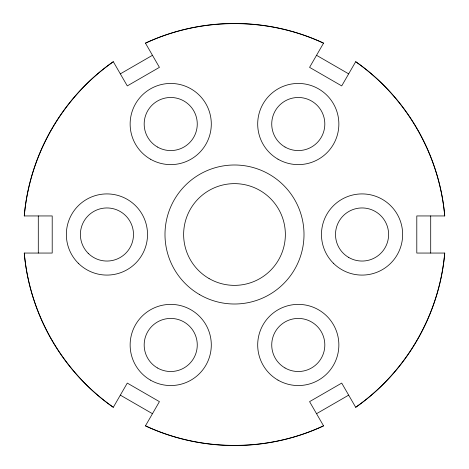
<?xml version="1.0" encoding="UTF-8"?>
<svg xmlns="http://www.w3.org/2000/svg" width="469" height="469" viewBox="0 0 469 469"><rect width="100%" height="100%" fill="white"/><g stroke="black" fill="none" stroke-linecap="round" stroke-linejoin="round"><path stroke-width="0.7" d="M24.265 215.945C29.529 154.735 62.934 96.872 113.316 61.709L127.287 85.909L159.425 67.354L145.454 43.154C201.095 17.107 267.905 17.107 323.546 43.154L309.575 67.354L341.713 85.909L355.684 61.709C406.066 96.872 439.471 154.735 444.735 215.945L416.794 215.945L416.794 253.055L444.735 253.055C439.471 314.265 406.066 372.128 355.684 407.291L341.713 383.091L309.575 401.646L323.546 425.846C267.905 451.893 201.095 451.893 145.454 425.846L159.425 401.646L127.287 383.091L113.316 407.291C62.934 372.128 29.529 314.265 24.265 253.055L52.206 253.055L52.206 215.945L24.265 215.945A211.05 211.05 0 0 1 113.316 61.709M120.328 73.856L152.466 55.301M316.534 413.699L348.672 395.144M316.534 55.301L348.672 73.856M120.328 395.144L152.466 413.699M430.706 215.945L430.706 253.055M38.294 215.945L38.294 253.055M444.735 253.055A211.05 211.05 0 0 1 355.684 407.291M323.546 425.846A211.05 211.05 0 0 1 145.454 425.846M113.316 407.291A211.05 211.05 0 0 1 24.265 253.055M145.454 43.154A211.05 211.05 0 0 1 323.546 43.154M355.684 61.709A211.05 211.05 0 0 1 444.735 215.945M88.172 253.272A26.545 26.545 0 0 0 132.586 241.371A26.545 26.545 0 0 0 100.073 208.857A26.545 26.545 0 0 0 88.172 253.272M157.449 367.96A26.545 26.545 0 0 0 197.267 344.967A26.545 26.545 0 0 0 157.449 321.98A26.545 26.545 0 0 0 157.449 367.96M285.005 367.96A26.545 26.545 0 0 0 324.824 344.967A26.545 26.545 0 0 0 285.005 321.98A26.545 26.545 0 0 0 285.005 367.96M199.747 294.696A69.506 69.506 0 0 0 304.006 234.5A69.506 69.506 0 0 0 199.747 174.304A69.506 69.506 0 0 0 199.747 294.696M209.068 278.551A50.863 50.863 0 0 0 285.363 234.5A50.863 50.863 0 0 0 209.068 190.449A50.863 50.863 0 0 0 209.068 278.551M78.247 263.197A40.58 40.58 0 0 0 146.14 245.006A40.58 40.58 0 0 0 96.438 195.297A40.58 40.58 0 0 0 78.247 263.197M150.432 380.113A40.58 40.58 0 0 0 211.302 344.967A40.58 40.58 0 0 0 150.432 309.821A40.58 40.58 0 0 0 150.432 380.113M150.432 159.179A40.58 40.58 0 0 0 211.302 124.033A40.58 40.58 0 0 0 150.432 88.887A40.58 40.58 0 0 0 150.432 159.179M157.449 147.02A26.545 26.545 0 0 0 197.267 124.033A26.545 26.545 0 0 0 157.449 101.04A26.545 26.545 0 0 0 157.449 147.02M277.988 159.179A40.58 40.58 0 0 0 338.864 124.033A40.58 40.58 0 0 0 277.988 88.887A40.58 40.58 0 0 0 277.988 159.179M285.005 147.02A26.545 26.545 0 0 0 324.824 124.033A26.545 26.545 0 0 0 285.005 101.04A26.545 26.545 0 0 0 285.005 147.02M333.359 263.197A40.58 40.58 0 0 0 401.259 245.006A40.58 40.58 0 0 0 351.557 195.297A40.58 40.58 0 0 0 333.359 263.197M348.784 257.493A26.545 26.545 0 0 0 388.608 234.5A26.545 26.545 0 0 0 348.784 211.507A26.545 26.545 0 0 0 348.784 257.493M277.988 380.113A40.58 40.58 0 0 0 338.864 344.967A40.58 40.58 0 0 0 277.988 309.821A40.58 40.58 0 0 0 277.988 380.113"/></g></svg>
